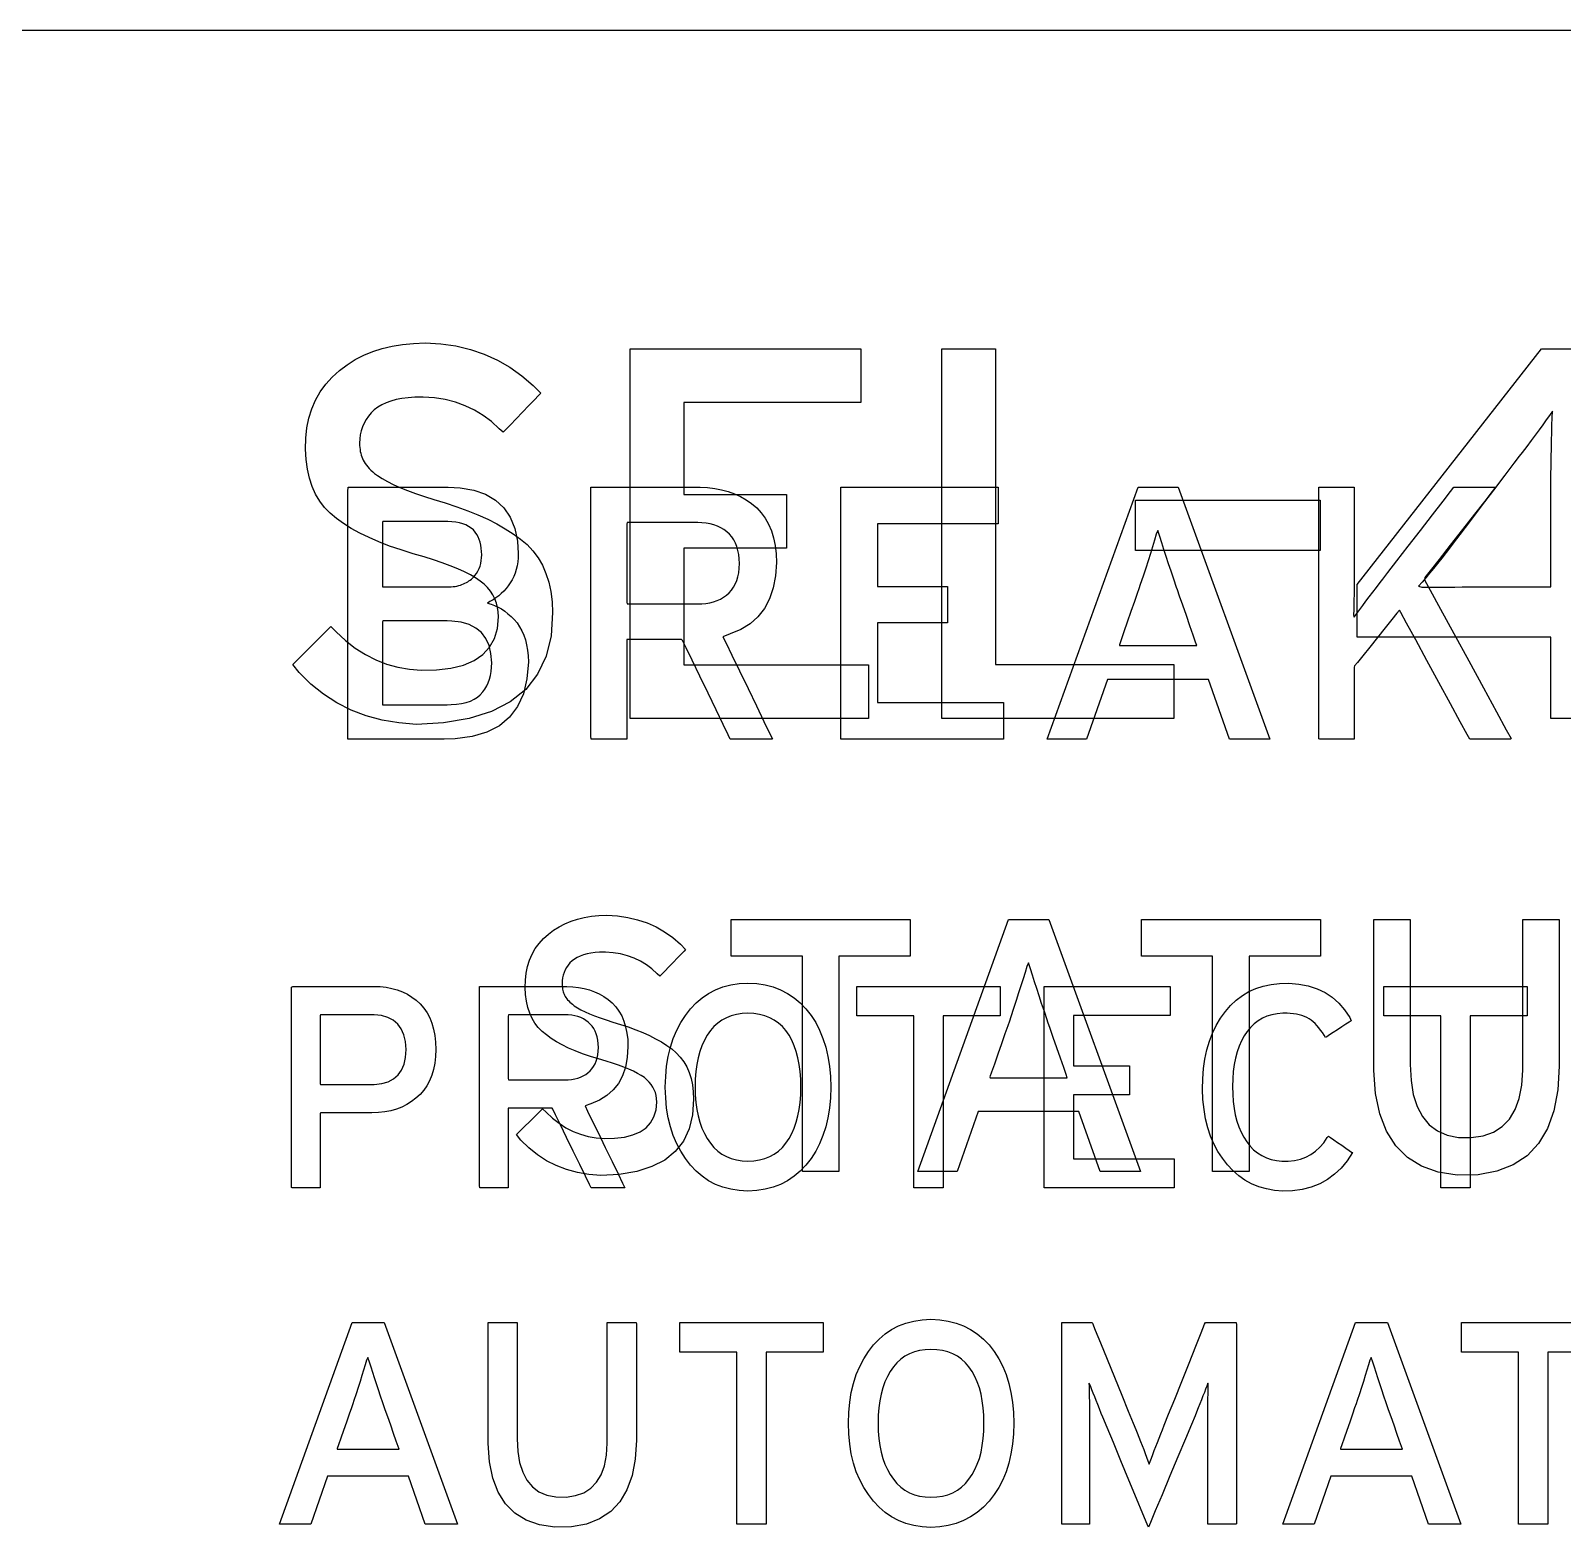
# Model space of a CAD drawing. Extents: x 1 to 47.7, y 0.2 to 35.
# Drawn here: x 18.44 to 19.326, y 13.609 to 14.475 of the extents above; entities that cross this region are included whole.
import ezdxf

# ---------------------------------------------------------------- set-up
doc = ezdxf.new("R2010")
doc.units = 0
doc.header["$MEASUREMENT"] = 0
doc.layers.add('4_1__5U__UP_TO_TWO_IO_BOAR', color=7, linetype='CONTINUOUS')
doc.layers.add('5_1___24__TARGET_LEDS___12', color=7, linetype='CONTINUOUS')

msp = doc.modelspace()

# ---------------------------------------------------------------- linework, layer by layer
at = {"layer": '4_1__5U__UP_TO_TWO_IO_BOAR'}
for points in [[(18.74216, 14.138), (18.74129, 14.12451), (18.73841, 14.1126), (18.73353, 14.10225), (18.72664, 14.09347), (18.71774, 14.08626), (18.70683, 14.08063), (18.69392, 14.07656), (18.679, 14.07406), (18.66345, 14.07325), (18.65326, 14.07407), (18.64356, 14.07572), (18.63435, 14.07821), (18.62563, 14.08153), (18.61741, 14.08569), (18.60968, 14.09069), (18.60244, 14.09652), (18.59569, 14.10319), (18.59188, 14.10786), (18.59323, 14.10921), (18.59575, 14.11173), (18.59907, 14.11504), (18.60279, 14.11875), (18.60652, 14.12246), (18.60987, 14.1258), (18.61245, 14.12837), (18.61386, 14.12978), (18.61701, 14.12678), (18.62243, 14.12176), (18.62805, 14.11738), (18.63389, 14.11364), (18.63994, 14.11054), (18.6462, 14.10808), (18.65267, 14.10626), (18.65936, 14.10509), (18.66625, 14.10455), (18.67503, 14.10475), (18.68338, 14.10576), (18.69063, 14.10758), (18.69676, 14.1102), (18.70179, 14.11363), (18.70572, 14.11786), (18.70854, 14.1229), (18.71025, 14.12874), (18.71085, 14.13539), (18.71074, 14.13832), (18.71036, 14.14094), (18.70972, 14.14344), (18.70882, 14.14584), (18.70766, 14.14812), (18.70623, 14.15029), (18.70455, 14.15235), (18.70261, 14.1543), (18.70039, 14.15614), (18.6977, 14.15796), (18.69463, 14.15976), (18.69115, 14.16154), (18.68729, 14.1633), (18.68303, 14.16504), (18.67837, 14.16676), (18.67332, 14.16847), (18.66787, 14.17015), (18.66158, 14.17196), (18.65455, 14.17412), (18.64795, 14.17639), (18.64176, 14.17877), (18.63601, 14.18127), (18.63068, 14.18388), (18.62577, 14.1866), (18.62129, 14.18943), (18.61723, 14.19237), (18.61358, 14.19539), (18.61033, 14.19869), (18.6075, 14.20238), (18.60509, 14.20645), (18.60309, 14.2109), (18.60151, 14.21573), (18.60035, 14.22094), (18.5996, 14.22653), (18.59927, 14.2325), (18.59943, 14.23875), (18.60011, 14.24474), (18.60129, 14.25043), (18.60297, 14.2558), (18.60515, 14.26086), (18.60784, 14.26561), (18.61103, 14.27004), (18.61472, 14.27417), (18.61892, 14.27798), (18.62334, 14.2813), (18.62801, 14.28421), (18.63296, 14.28675), (18.63817, 14.28889), (18.64365, 14.29066), (18.64939, 14.29203), (18.65541, 14.29303), (18.66169, 14.29364), (18.66849, 14.29385), (18.67759, 14.29334), (18.68632, 14.29211), (18.69468, 14.29014), (18.70267, 14.28743), (18.7103, 14.284), (18.71755, 14.27983), (18.72443, 14.27493), (18.73095, 14.2693), (18.73531, 14.26476), (18.73411, 14.26352), (18.73171, 14.26103), (18.72849, 14.25769), (18.72484, 14.25391), (18.72114, 14.25007), (18.71778, 14.24659), (18.71515, 14.24387), (18.71363, 14.24229), (18.71136, 14.24421), (18.70685, 14.24835), (18.70205, 14.25195), (18.69697, 14.25503), (18.69161, 14.25758), (18.68597, 14.25961), (18.68004, 14.2611), (18.67384, 14.26207), (18.66735, 14.26251), (18.66244, 14.26245), (18.65863, 14.26218), (18.65507, 14.26172), (18.65177, 14.26107), (18.64872, 14.26025), (18.64593, 14.25925), (18.64339, 14.25806), (18.64111, 14.2567), (18.63908, 14.25515), (18.63728, 14.2534), (18.63569, 14.25153), (18.63432, 14.24958), (18.63316, 14.24752), (18.63222, 14.24537), (18.63149, 14.24312), (18.63096, 14.24078), (18.63066, 14.23834), (18.63056, 14.23587), (18.63059, 14.23463), (18.63067, 14.23344), (18.6308, 14.23228), (18.63099, 14.23116), (18.63123, 14.23008), (18.63152, 14.22904), (18.63186, 14.22803), (18.63225, 14.22707), (18.63269, 14.22612), (18.63321, 14.22511), (18.63382, 14.22411), (18.63452, 14.22312), (18.6353, 14.22215), (18.63617, 14.22118), (18.63712, 14.22023), (18.63816, 14.21929), (18.63928, 14.21836), (18.64095, 14.21712), (18.64357, 14.21544), (18.64661, 14.21375), (18.65006, 14.21204), (18.65393, 14.21032), (18.65822, 14.20858), (18.66293, 14.20683), (18.66805, 14.20506), (18.67359, 14.20327), (18.68011, 14.2013), (18.68677, 14.19913), (18.69309, 14.19683), (18.69905, 14.19441), (18.70466, 14.19187), (18.70993, 14.1892), (18.71484, 14.18641), (18.7194, 14.18349), (18.72362, 14.18046), (18.72745, 14.17721), (18.73084, 14.17361), (18.73379, 14.16963), (18.73629, 14.16528), (18.73835, 14.16057), (18.73997, 14.15548), (18.74114, 14.15002), (18.74187, 14.1442)], [(19.32048, 14.25444), (19.31873, 14.25196), (19.31686, 14.24933), (19.31487, 14.24657), (19.31275, 14.24365), (19.3105, 14.2406), (19.30813, 14.2374), (19.30563, 14.23406), (19.303, 14.23058), (19.30131, 14.22835), (19.2982, 14.22424), (19.29297, 14.21735), (19.28643, 14.20872), (19.27937, 14.19942), (19.2726, 14.19049), (19.26692, 14.18299), (19.26312, 14.17798), (19.26159, 14.17597), (19.25903, 14.17262), (19.25654, 14.16942), (19.25411, 14.16636), (19.25176, 14.16344), (19.24948, 14.16066), (19.24726, 14.15803), (19.24512, 14.15554), (19.24304, 14.1532), (19.2449, 14.15256), (19.24843, 14.15257), (19.2521, 14.15258), (19.25592, 14.15261), (19.25988, 14.15265), (19.26398, 14.15269), (19.26823, 14.15274), (19.27262, 14.1528), (19.27599, 14.15285), (19.27858, 14.15285), (19.28375, 14.15285), (19.29061, 14.15285), (19.29828, 14.15285), (19.30589, 14.15285), (19.31256, 14.15285), (19.31741, 14.15285), (19.31957, 14.15285), (19.31961, 14.15466), (19.31961, 14.16061), (19.31961, 14.16951), (19.31961, 14.18012), (19.31961, 14.19116), (19.31961, 14.20141), (19.31961, 14.2096), (19.31961, 14.21448), (19.31964, 14.21761), (19.31971, 14.22286), (19.3198, 14.22792), (19.31989, 14.23281), (19.31999, 14.2375), (19.3201, 14.24202), (19.32022, 14.24634), (19.32034, 14.25048)], [(18.67471, 13.88521), (18.67454, 13.88112), (18.67409, 13.87728), (18.67336, 13.87367), (18.67235, 13.87029), (18.67106, 13.86715), (18.6695, 13.86425), (18.66765, 13.86158), (18.66554, 13.85915), (18.66316, 13.85695), (18.66062, 13.85501), (18.65789, 13.85332), (18.65498, 13.85189), (18.65189, 13.85071), (18.64862, 13.84979), (18.64517, 13.84912), (18.64154, 13.84871), (18.63772, 13.84855), (18.6364, 13.84855), (18.6336, 13.84855), (18.62945, 13.84855), (18.62452, 13.84855), (18.61937, 13.84855), (18.61456, 13.84855), (18.61066, 13.84855), (18.60824, 13.84855), (18.60773, 13.84836), (18.60773, 13.84571), (18.60773, 13.84062), (18.60773, 13.8339), (18.60773, 13.8264), (18.60773, 13.81894), (18.60773, 13.81236), (18.60773, 13.8075), (18.60773, 13.80517), (18.60735, 13.80509), (18.60588, 13.80509), (18.60363, 13.80509), (18.60089, 13.80509), (18.598, 13.80509), (18.59527, 13.80509), (18.59301, 13.80509), (18.59155, 13.80509), (18.59116, 13.80532), (18.59116, 13.81155), (18.59116, 13.8246), (18.59116, 13.84225), (18.59116, 13.86226), (18.59116, 13.88239), (18.59116, 13.90041), (18.59116, 13.91409), (18.59116, 13.92119), (18.59198, 13.92171), (18.59584, 13.92171), (18.60207, 13.92171), (18.60976, 13.92171), (18.618, 13.92171), (18.62589, 13.92171), (18.63252, 13.92171), (18.63699, 13.92171), (18.63883, 13.9217), (18.64246, 13.92155), (18.64593, 13.92116), (18.64924, 13.92052), (18.65239, 13.91964), (18.65537, 13.91851), (18.65819, 13.91713), (18.66085, 13.91551), (18.66335, 13.91365), (18.66568, 13.91151), (18.66776, 13.90909), (18.66958, 13.90643), (18.67112, 13.90351), (18.67238, 13.90035), (18.67338, 13.89694), (18.67409, 13.89328), (18.67454, 13.88937)], [(18.78579, 13.88683), (18.78536, 13.88065), (18.78429, 13.87505), (18.78258, 13.87004), (18.78023, 13.86561), (18.77723, 13.86177), (18.77359, 13.85852), (18.76931, 13.85585), (18.76439, 13.85377), (18.76104, 13.85251), (18.76246, 13.84957), (18.76516, 13.844), (18.76869, 13.8367), (18.77264, 13.82855), (18.77656, 13.82044), (18.78004, 13.81325), (18.78263, 13.80789), (18.78392, 13.80523), (18.7836, 13.80509), (18.78196, 13.80509), (18.77937, 13.80509), (18.77621, 13.80509), (18.77283, 13.80509), (18.7696, 13.80509), (18.76689, 13.80509), (18.76505, 13.80509), (18.76444, 13.8051), (18.76346, 13.80711), (18.76115, 13.81189), (18.7579, 13.81859), (18.75414, 13.82634), (18.75029, 13.83429), (18.74676, 13.84157), (18.74397, 13.84733), (18.74234, 13.85071), (18.74187, 13.85124), (18.74015, 13.85124), (18.73706, 13.85124), (18.73309, 13.85124), (18.7287, 13.85124), (18.72438, 13.85124), (18.72061, 13.85124), (18.71784, 13.85124), (18.71657, 13.85124), (18.71654, 13.85007), (18.71654, 13.84596), (18.71654, 13.8397), (18.71654, 13.83215), (18.71654, 13.82417), (18.71654, 13.81662), (18.71654, 13.81036), (18.71654, 13.80625), (18.71652, 13.80509), (18.71569, 13.80509), (18.7139, 13.80509), (18.71145, 13.80509), (18.70864, 13.80509), (18.7058, 13.80509), (18.70322, 13.80509), (18.70122, 13.80509), (18.7001, 13.80509), (18.69996, 13.80642), (18.69996, 13.81495), (18.69996, 13.82951), (18.69996, 13.84791), (18.69996, 13.868), (18.69996, 13.88759), (18.69996, 13.90451), (18.69996, 13.91659), (18.69996, 13.92167), (18.7015, 13.92171), (18.70616, 13.92171), (18.71304, 13.92171), (18.72122, 13.92171), (18.72978, 13.92171), (18.7378, 13.92171), (18.74435, 13.92171), (18.7485, 13.92171), (18.75046, 13.9217), (18.75392, 13.92152), (18.75723, 13.92113), (18.76041, 13.92051), (18.76346, 13.91967), (18.76637, 13.91861), (18.76914, 13.91732), (18.77179, 13.91581), (18.77429, 13.91408), (18.77666, 13.9121), (18.77877, 13.90984), (18.7806, 13.90733), (18.78216, 13.90456), (18.78344, 13.90153), (18.78444, 13.89824), (18.78517, 13.8947), (18.78562, 13.89089)], [(18.90306, 13.86344), (18.90286, 13.85723), (18.9023, 13.85132), (18.90141, 13.84571), (18.90016, 13.84041), (18.89858, 13.8354), (18.89664, 13.83069), (18.89436, 13.82628), (18.89174, 13.82217), (18.88875, 13.81833), (18.88547, 13.81487), (18.88192, 13.81186), (18.87811, 13.8093), (18.87404, 13.80719), (18.86971, 13.80552), (18.86511, 13.8043), (18.86026, 13.80354), (18.85514, 13.80322), (18.85007, 13.80354), (18.84526, 13.8043), (18.84071, 13.80552), (18.83643, 13.80719), (18.83242, 13.8093), (18.82867, 13.81186), (18.82519, 13.81487), (18.82197, 13.81833), (18.81899, 13.82217), (18.8163, 13.82628), (18.81396, 13.83069), (18.81198, 13.8354), (18.81036, 13.84041), (18.80908, 13.84571), (18.80816, 13.85132), (18.8076, 13.85723), (18.80739, 13.86344), (18.8076, 13.86965), (18.80816, 13.87557), (18.80908, 13.88119), (18.81036, 13.88652), (18.81198, 13.89156), (18.81396, 13.89631), (18.8163, 13.90076), (18.81899, 13.90492), (18.82197, 13.90876), (18.82519, 13.91217), (18.82867, 13.91513), (18.83242, 13.91765), (18.83643, 13.91972), (18.84071, 13.92135), (18.84526, 13.92254), (18.85007, 13.92328), (18.85514, 13.92358), (18.86026, 13.92328), (18.86511, 13.92254), (18.86971, 13.92135), (18.87404, 13.91972), (18.87811, 13.91765), (18.88192, 13.91513), (18.88547, 13.91217), (18.88875, 13.90876), (18.89174, 13.90492), (18.89436, 13.90076), (18.89664, 13.89631), (18.89858, 13.89156), (18.90016, 13.88652), (18.90141, 13.88119), (18.9023, 13.87557), (18.90286, 13.86965)], [(19.20477, 13.82551), (19.20171, 13.82078), (19.1983, 13.81661), (19.19452, 13.81301), (19.19039, 13.80997), (19.18589, 13.80749), (19.18102, 13.80558), (19.1758, 13.80422), (19.17022, 13.80344), (19.16455, 13.80326), (19.15966, 13.80367), (19.15503, 13.80452), (19.15065, 13.80579), (19.14653, 13.80748), (19.14265, 13.8096), (19.13903, 13.81214), (19.13567, 13.8151), (19.13255, 13.8185), (19.12965, 13.82224), (19.12704, 13.82624), (19.12475, 13.83053), (19.12281, 13.8351), (19.1212, 13.83995), (19.11992, 13.84509), (19.11898, 13.85051), (19.11838, 13.85622), (19.11811, 13.86221), (19.11823, 13.8683), (19.1187, 13.87413), (19.1195, 13.87967), (19.12065, 13.88495), (19.12212, 13.88994), (19.12393, 13.89466), (19.12608, 13.8991), (19.12857, 13.90326), (19.13138, 13.90714), (19.13439, 13.91065), (19.13766, 13.91374), (19.14117, 13.91641), (19.14495, 13.91865), (19.14897, 13.92048), (19.15325, 13.92188), (19.15777, 13.92287), (19.16255, 13.92343), (19.16794, 13.92353), (19.17383, 13.92303), (19.17931, 13.92196), (19.18435, 13.92033), (19.18898, 13.91814), (19.19318, 13.91538), (19.19695, 13.91206), (19.20031, 13.90818), (19.20324, 13.90374), (19.20409, 13.90168), (19.20297, 13.90095), (19.2011, 13.89975), (19.19875, 13.89824), (19.1962, 13.89659), (19.19371, 13.89498), (19.19155, 13.89359), (19.19, 13.89259), (19.18931, 13.89215), (19.18846, 13.89353), (19.18747, 13.89504), (19.18644, 13.89646), (19.18539, 13.89778), (19.18432, 13.899), (19.18321, 13.90013), (19.18208, 13.90116), (19.18093, 13.90209), (19.17974, 13.90293), (19.17842, 13.90364), (19.17703, 13.90426), (19.17556, 13.90479), (19.17401, 13.90524), (19.17238, 13.9056), (19.17068, 13.90587), (19.16889, 13.90606), (19.16702, 13.90615), (19.16452, 13.90613), (19.1613, 13.90583), (19.15826, 13.90525), (19.1554, 13.90437), (19.15274, 13.90321), (19.15027, 13.90176), (19.14798, 13.90002), (19.14588, 13.89799), (19.14397, 13.89567), (19.14222, 13.89304), (19.14065, 13.89016), (19.13929, 13.88706), (19.13814, 13.88374), (19.1372, 13.88019), (19.13646, 13.87641), (19.13593, 13.87241), (19.1356, 13.86819), (19.13548, 13.86374), (19.13557, 13.85932), (19.13587, 13.85511), (19.13638, 13.85113), (19.13709, 13.84736), (19.138, 13.84382), (19.13913, 13.8405), (19.14046, 13.8374), (19.142, 13.83451), (19.14373, 13.83183), (19.14562, 13.82936), (19.14769, 13.82719), (19.14995, 13.82534), (19.1524, 13.82379), (19.15504, 13.82255), (19.15786, 13.82161), (19.16088, 13.82099), (19.16408, 13.82067), (19.16765, 13.82067), (19.17131, 13.82104), (19.17473, 13.82179), (19.17791, 13.82292), (19.18085, 13.82444), (19.18355, 13.82634), (19.18601, 13.82863), (19.18824, 13.83129), (19.19023, 13.83434), (19.191, 13.83502), (19.19216, 13.83422), (19.19398, 13.83296), (19.19622, 13.83141), (19.19862, 13.82976), (19.20093, 13.82816), (19.20289, 13.82681), (19.20426, 13.82587)], [(18.65748, 13.88521), (18.65709, 13.88977), (18.65615, 13.89374), (18.65466, 13.89713), (18.65263, 13.89993), (18.65004, 13.90214), (18.64691, 13.90377), (18.64323, 13.9048), (18.639, 13.90525), (18.63728, 13.90527), (18.63434, 13.90527), (18.62989, 13.90527), (18.62457, 13.90527), (18.61906, 13.90527), (18.61401, 13.90527), (18.61009, 13.90527), (18.60794, 13.90527), (18.60773, 13.90466), (18.60773, 13.90127), (18.60773, 13.89569), (18.60773, 13.88879), (18.60773, 13.88146), (18.60773, 13.87456), (18.60773, 13.86898), (18.60773, 13.86559), (18.60794, 13.86498), (18.61009, 13.86498), (18.61401, 13.86498), (18.61906, 13.86498), (18.62457, 13.86498), (18.62989, 13.86498), (18.63434, 13.86498), (18.63728, 13.86498), (18.63902, 13.865), (18.64335, 13.86549), (18.6471, 13.86656), (18.65027, 13.86821), (18.65287, 13.87045), (18.65489, 13.87326), (18.65633, 13.87666), (18.6572, 13.88064)], [(18.76873, 13.88635), (18.76862, 13.8885), (18.76838, 13.89053), (18.768, 13.89242), (18.76748, 13.89418), (18.76682, 13.89581), (18.76602, 13.8973), (18.76509, 13.89867), (18.76402, 13.89989), (18.76281, 13.90102), (18.76148, 13.90203), (18.76004, 13.90291), (18.7585, 13.90365), (18.75685, 13.90425), (18.7551, 13.90471), (18.75323, 13.90504), (18.75127, 13.90522), (18.74947, 13.90527), (18.74784, 13.90527), (18.74419, 13.90527), (18.73917, 13.90527), (18.73344, 13.90527), (18.72766, 13.90527), (18.7225, 13.90527), (18.71861, 13.90527), (18.71665, 13.90527), (18.71654, 13.90451), (18.71654, 13.90124), (18.71654, 13.89608), (18.71654, 13.8898), (18.71654, 13.88314), (18.71654, 13.87685), (18.71654, 13.8717), (18.71654, 13.86843), (18.71665, 13.86766), (18.71861, 13.86766), (18.7225, 13.86766), (18.72766, 13.86766), (18.73344, 13.86766), (18.73917, 13.86766), (18.74419, 13.86766), (18.74784, 13.86766), (18.74947, 13.86766), (18.75124, 13.86771), (18.75318, 13.86789), (18.75501, 13.8682), (18.75675, 13.86863), (18.75838, 13.86921), (18.7599, 13.86991), (18.76133, 13.87074), (18.76265, 13.8717), (18.76388, 13.87279), (18.76498, 13.874), (18.76594, 13.87535), (18.76676, 13.87684), (18.76744, 13.87847), (18.76798, 13.88023), (18.76837, 13.88213), (18.76862, 13.88417)], [(18.88584, 13.86344), (18.88573, 13.86802), (18.88541, 13.87236), (18.88487, 13.87647), (18.88413, 13.88034), (18.88316, 13.88398), (18.88198, 13.88738), (18.88059, 13.89054), (18.87899, 13.89346), (18.87716, 13.89611), (18.87512, 13.89844), (18.87288, 13.90045), (18.87043, 13.90217), (18.86778, 13.90358), (18.86493, 13.90468), (18.86187, 13.90548), (18.85861, 13.90598), (18.85514, 13.90617), (18.85175, 13.90598), (18.84855, 13.90548), (18.84555, 13.90468), (18.84274, 13.90358), (18.84013, 13.90217), (18.83771, 13.90045), (18.83548, 13.89844), (18.83345, 13.89611), (18.8316, 13.89346), (18.82997, 13.89054), (18.82855, 13.88738), (18.82734, 13.88398), (18.82636, 13.88034), (18.8256, 13.87647), (18.82505, 13.87236), (18.82472, 13.86802), (18.82461, 13.86344), (18.82472, 13.85891), (18.82505, 13.85462), (18.8256, 13.85055), (18.82636, 13.84672), (18.82734, 13.84313), (18.82855, 13.83976), (18.82997, 13.83663), (18.8316, 13.83373), (18.83345, 13.83102), (18.83548, 13.82859), (18.83771, 13.82647), (18.84013, 13.82469), (18.84274, 13.82322), (18.84555, 13.82209), (18.84855, 13.82127), (18.85175, 13.82079), (18.85514, 13.82062), (18.85861, 13.82079), (18.86187, 13.82127), (18.86493, 13.82209), (18.86778, 13.82322), (18.87043, 13.82469), (18.87288, 13.82647), (18.87512, 13.82859), (18.87716, 13.83102), (18.87899, 13.83373), (18.88059, 13.83663), (18.88198, 13.83976), (18.88316, 13.84313), (18.88413, 13.84672), (18.88487, 13.85055), (18.88541, 13.85462), (18.88573, 13.85891)], [(18.79068, 13.65925), (18.79001, 13.64831), (18.78819, 13.63871), (18.78522, 13.63043), (18.7811, 13.6235), (18.77582, 13.61789), (18.7694, 13.61363), (18.76181, 13.61069), (18.75308, 13.60909), (18.74345, 13.60895), (18.73464, 13.61032), (18.72697, 13.61303), (18.72044, 13.61707), (18.71505, 13.62245), (18.71079, 13.62917), (18.70768, 13.63722), (18.70571, 13.64661), (18.70488, 13.65733), (18.70485, 13.66128), (18.70485, 13.66728), (18.70485, 13.67647), (18.70485, 13.68758), (18.70485, 13.69932), (18.70485, 13.71042), (18.70485, 13.71961), (18.70485, 13.72561), (18.70487, 13.72726), (18.70574, 13.72726), (18.7076, 13.72726), (18.71013, 13.72726), (18.713, 13.72726), (18.71591, 13.72726), (18.71853, 13.72726), (18.72055, 13.72726), (18.72164, 13.72726), (18.72175, 13.72633), (18.72175, 13.72115), (18.72175, 13.71255), (18.72175, 13.70179), (18.72175, 13.69015), (18.72175, 13.67889), (18.72175, 13.66927), (18.72175, 13.66258), (18.72175, 13.66006), (18.7221, 13.65269), (18.72315, 13.64622), (18.7249, 13.64066), (18.72734, 13.63599), (18.73049, 13.63224), (18.73433, 13.62938), (18.73888, 13.62743), (18.74412, 13.62638), (18.74999, 13.62627), (18.75547, 13.62711), (18.76024, 13.62883), (18.76429, 13.63141), (18.76762, 13.63487), (18.77023, 13.6392), (18.77213, 13.6444), (18.77331, 13.65048), (18.77377, 13.65743), (18.77378, 13.66059), (18.77378, 13.66665), (18.77378, 13.67594), (18.77378, 13.68716), (18.77378, 13.69902), (18.77378, 13.71025), (18.77378, 13.71953), (18.77378, 13.7256), (18.7738, 13.72726), (18.77467, 13.72726), (18.77653, 13.72726), (18.77905, 13.72726), (18.78193, 13.72726), (18.78484, 13.72726), (18.78746, 13.72726), (18.78948, 13.72726), (18.79057, 13.72726), (18.79068, 13.72631), (18.79068, 13.72108), (18.79068, 13.71237), (18.79068, 13.70149), (18.79068, 13.6897), (18.79068, 13.67831), (18.79068, 13.66858), (18.79068, 13.6618)], [(19.00894, 13.66899), (19.00873, 13.66279), (19.00818, 13.65688), (19.00728, 13.65127), (19.00604, 13.64596), (19.00445, 13.64095), (19.00252, 13.63624), (19.00024, 13.63183), (18.99762, 13.62772), (18.99463, 13.62388), (18.99134, 13.62042), (18.98779, 13.61742), (18.98399, 13.61485), (18.97991, 13.61274), (18.97558, 13.61108), (18.97099, 13.60986), (18.96613, 13.60909), (18.96102, 13.60877), (18.95594, 13.60909), (18.95113, 13.60986), (18.94659, 13.61108), (18.94231, 13.61274), (18.93829, 13.61485), (18.93454, 13.61742), (18.93106, 13.62042), (18.92785, 13.62388), (18.92486, 13.62772), (18.92217, 13.63183), (18.91984, 13.63624), (18.91786, 13.64095), (18.91623, 13.64596), (18.91496, 13.65127), (18.91404, 13.65688), (18.91347, 13.66279), (18.91326, 13.66899), (18.91347, 13.6752), (18.91404, 13.68112), (18.91496, 13.68675), (18.91623, 13.69208), (18.91786, 13.69712), (18.91984, 13.70186), (18.92217, 13.70632), (18.92486, 13.71048), (18.92785, 13.71432), (18.93106, 13.71772), (18.93454, 13.72068), (18.93829, 13.7232), (18.94231, 13.72528), (18.94659, 13.72691), (18.95113, 13.72809), (18.95594, 13.72883), (18.96102, 13.72913), (18.96613, 13.72883), (18.97099, 13.72809), (18.97558, 13.72691), (18.97991, 13.72528), (18.98399, 13.7232), (18.98779, 13.72068), (18.99134, 13.71772), (18.99463, 13.71432), (18.99762, 13.71048), (19.00024, 13.70632), (19.00252, 13.70186), (19.00445, 13.69712), (19.00604, 13.69208), (19.00728, 13.68675), (19.00818, 13.68112), (19.00873, 13.6752)], [(19.12118, 13.6106), (19.12118, 13.61282), (19.12118, 13.61875), (19.12118, 13.62729), (19.12118, 13.63736), (19.12118, 13.64785), (19.12118, 13.65767), (19.12118, 13.66573), (19.12118, 13.67093), (19.12118, 13.67295), (19.12118, 13.6758), (19.1212, 13.67851), (19.12122, 13.68108), (19.12125, 13.68351), (19.12129, 13.6858), (19.12134, 13.68795), (19.1214, 13.68997), (19.12146, 13.69184), (19.12124, 13.69213), (19.12061, 13.69048), (19.11992, 13.68871), (19.11918, 13.6868), (19.11838, 13.68477), (19.11752, 13.6826), (19.1166, 13.6803), (19.11563, 13.67787), (19.1146, 13.67531), (19.11379, 13.67335), (19.11165, 13.66823), (19.10818, 13.65993), (19.10388, 13.64963), (19.09922, 13.63849), (19.09469, 13.62767), (19.09079, 13.61834), (19.088, 13.61166), (19.08681, 13.6088), (19.08601, 13.61066), (19.08356, 13.61658), (19.07991, 13.62543), (19.07554, 13.63602), (19.07092, 13.64719), (19.06655, 13.65778), (19.06289, 13.66662), (19.06044, 13.67255), (19.05955, 13.67473), (19.05852, 13.67732), (19.05754, 13.67977), (19.05662, 13.6821), (19.05575, 13.6843), (19.05494, 13.68636), (19.05417, 13.6883), (19.05346, 13.6901), (19.05281, 13.69177), (19.05242, 13.69223), (19.05249, 13.69039), (19.05255, 13.68841), (19.0526, 13.68629), (19.05264, 13.68403), (19.05267, 13.68163), (19.0527, 13.67909), (19.05271, 13.67642), (19.05272, 13.6736), (19.05272, 13.67159), (19.05272, 13.66718), (19.05272, 13.65966), (19.05272, 13.65013), (19.05272, 13.63969), (19.05272, 13.62944), (19.05272, 13.62046), (19.05272, 13.61385), (19.05272, 13.61071), (19.05237, 13.6106), (19.05103, 13.6106), (19.04895, 13.6106), (19.04641, 13.6106), (19.0437, 13.6106), (19.04111, 13.6106), (19.0389, 13.6106), (19.03737, 13.6106), (19.0368, 13.6106), (19.0368, 13.61479), (19.0368, 13.62601), (19.0368, 13.64216), (19.0368, 13.6612), (19.0368, 13.68103), (19.0368, 13.69961), (19.0368, 13.71484), (19.0368, 13.72468), (19.03683, 13.72726), (19.03772, 13.72726), (19.03959, 13.72726), (19.04214, 13.72726), (19.04504, 13.72726), (19.048, 13.72726), (19.0507, 13.72726), (19.05283, 13.72726), (19.05408, 13.72726), (19.05447, 13.7268), (19.05611, 13.72277), (19.05907, 13.71549), (19.0629, 13.70606), (19.06716, 13.6956), (19.07139, 13.6852), (19.07515, 13.67596), (19.07799, 13.66899), (19.07946, 13.66538), (19.08028, 13.6634), (19.08132, 13.66089), (19.08231, 13.65845), (19.08325, 13.65608), (19.08414, 13.65378), (19.08498, 13.65156), (19.08577, 13.6494), (19.08651, 13.64732), (19.08721, 13.64531), (19.08789, 13.64683), (19.08862, 13.64887), (19.08939, 13.651), (19.09022, 13.6532), (19.09109, 13.65548), (19.092, 13.65784), (19.09297, 13.66029), (19.09398, 13.66281), (19.09493, 13.66515), (19.09601, 13.66786), (19.09853, 13.67417), (19.10206, 13.68301), (19.10615, 13.69324), (19.11036, 13.70379), (19.11426, 13.71354), (19.11739, 13.72139), (19.11933, 13.72624), (19.11981, 13.72726), (19.12086, 13.72726), (19.12288, 13.72726), (19.12556, 13.72726), (19.12858, 13.72726), (19.13161, 13.72726), (19.13435, 13.72726), (19.13646, 13.72726), (19.13763, 13.72726), (19.13776, 13.72592), (19.13776, 13.71757), (19.13776, 13.70335), (19.13776, 13.68534), (19.13776, 13.66561), (19.13776, 13.64622), (19.13776, 13.62924), (19.13776, 13.61675), (19.13776, 13.61082), (19.1374, 13.6106), (19.136, 13.6106), (19.13383, 13.6106), (19.13119, 13.6106), (19.12837, 13.6106), (19.12566, 13.6106), (19.12337, 13.6106), (19.12177, 13.6106)], [(18.64404, 13.68079), (18.64274, 13.68463), (18.64151, 13.6883), (18.64034, 13.69183), (18.63923, 13.6952), (18.63818, 13.69841), (18.6372, 13.70147), (18.63628, 13.70437), (18.63542, 13.70712), (18.63464, 13.70552), (18.63381, 13.7027), (18.6329, 13.69971), (18.63192, 13.69655), (18.63086, 13.69322), (18.62973, 13.68972), (18.62853, 13.68605), (18.62724, 13.68221), (18.62657, 13.68022), (18.62579, 13.67798), (18.6245, 13.67428), (18.62291, 13.66971), (18.62123, 13.66485), (18.61964, 13.66028), (18.61835, 13.65658), (18.61757, 13.65434), (18.61768, 13.65393), (18.62022, 13.65393), (18.62487, 13.65393), (18.63086, 13.65393), (18.63739, 13.65393), (18.64368, 13.65393), (18.64896, 13.65393), (18.65244, 13.65393), (18.65339, 13.65398), (18.65286, 13.65549), (18.65174, 13.65869), (18.65024, 13.66301), (18.64855, 13.66785), (18.64688, 13.67264), (18.64544, 13.67678), (18.64443, 13.67969)], [(18.99171, 13.66899), (18.99161, 13.67358), (18.99128, 13.67792), (18.99075, 13.68203), (18.99, 13.6859), (18.98904, 13.68953), (18.98786, 13.69293), (18.98647, 13.69609), (18.98486, 13.69902), (18.98304, 13.70167), (18.981, 13.70399), (18.97875, 13.70601), (18.97631, 13.70772), (18.97365, 13.70913), (18.9708, 13.71024), (18.96774, 13.71104), (18.96448, 13.71153), (18.96102, 13.71172), (18.95763, 13.71153), (18.95443, 13.71104), (18.95143, 13.71024), (18.94862, 13.70913), (18.946, 13.70772), (18.94358, 13.70601), (18.94136, 13.70399), (18.93932, 13.70167), (18.93748, 13.69902), (18.93584, 13.69609), (18.93442, 13.69293), (18.93322, 13.68953), (18.93224, 13.6859), (18.93147, 13.68203), (18.93092, 13.67792), (18.9306, 13.67358), (18.93049, 13.66899), (18.9306, 13.66447), (18.93092, 13.66017), (18.93147, 13.65611), (18.93224, 13.65228), (18.93322, 13.64868), (18.93442, 13.64532), (18.93584, 13.64218), (18.93748, 13.63928), (18.93932, 13.63658), (18.94136, 13.63414), (18.94358, 13.63203), (18.946, 13.63024), (18.94862, 13.62878), (18.95143, 13.62764), (18.95443, 13.62683), (18.95763, 13.62634), (18.96102, 13.62618), (18.96448, 13.62634), (18.96774, 13.62683), (18.9708, 13.62764), (18.97365, 13.62878), (18.97631, 13.63024), (18.97875, 13.63203), (18.981, 13.63414), (18.98304, 13.63658), (18.98486, 13.63928), (18.98647, 13.64218), (18.98786, 13.64532), (18.98904, 13.64868), (18.99, 13.65228), (18.99075, 13.65611), (18.99128, 13.66017), (18.99161, 13.66447)], [(19.22437, 13.68079), (19.22307, 13.68463), (19.22183, 13.6883), (19.22066, 13.69183), (19.21955, 13.6952), (19.2185, 13.69841), (19.21752, 13.70147), (19.2166, 13.70437), (19.21574, 13.70712), (19.21496, 13.70552), (19.21413, 13.7027), (19.21323, 13.69971), (19.21224, 13.69655), (19.21119, 13.69322), (19.21005, 13.68972), (19.20885, 13.68605), (19.20757, 13.68221), (19.20689, 13.68022), (19.20611, 13.67798), (19.20482, 13.67428), (19.20324, 13.66971), (19.20155, 13.66485), (19.19996, 13.66028), (19.19868, 13.65658), (19.1979, 13.65434), (19.198, 13.65393), (19.20054, 13.65393), (19.20519, 13.65393), (19.21118, 13.65393), (19.21771, 13.65393), (19.22401, 13.65393), (19.22929, 13.65393), (19.23276, 13.65393), (19.23371, 13.65398), (19.23318, 13.65549), (19.23206, 13.65869), (19.23056, 13.66301), (19.22887, 13.66785), (19.22721, 13.67264), (19.22576, 13.67678), (19.22475, 13.67969)]]:
    msp.add_lwpolyline(points, close=True, dxfattribs=at)
for points in [[(18.78707, 14.07663), (18.78707, 14.29043), (18.92051, 14.29043), (18.92051, 14.25941), (18.81807, 14.25941), (18.81807, 14.20626), (18.87758, 14.20626), (18.87758, 14.17526), (18.81807, 14.17526), (18.81807, 14.10765), (18.92499, 14.10765), (18.92499, 14.07663), (18.78707, 14.07663)], [(18.96727, 14.07663), (18.96727, 14.29043), (18.99828, 14.29043), (18.99828, 14.10794), (19.10158, 14.10794), (19.10158, 14.07663), (18.96727, 14.07663)], [(19.34972, 14.12467), (19.34972, 14.07663), (19.31961, 14.07663), (19.31961, 14.12364), (19.20748, 14.12364), (19.20748, 14.15422), (19.3142, 14.29043), (19.34972, 14.29043), (19.34972, 14.15285), (19.37717, 14.15285), (19.37717, 14.12467), (19.34972, 14.12467)], [(19.07926, 14.17377), (19.07926, 14.20298), (19.18609, 14.20298), (19.18609, 14.17377), (19.07926, 14.17377)], [(18.96809, 13.90462), (18.96809, 13.80509), (18.95119, 13.80509), (18.95119, 13.90462), (18.91823, 13.90462), (18.91823, 13.92171), (19.00109, 13.92171), (19.00109, 13.90462), (18.96809, 13.90462)], [(19.02654, 13.80509), (19.02654, 13.92171), (19.09932, 13.92171), (19.09932, 13.90479), (19.04344, 13.90479), (19.04344, 13.8758), (19.0759, 13.8758), (19.0759, 13.85889), (19.04344, 13.85889), (19.04344, 13.82201), (19.10177, 13.82201), (19.10177, 13.80509), (19.02654, 13.80509)], [(19.27294, 13.90462), (19.27294, 13.80509), (19.25604, 13.80509), (19.25604, 13.90462), (19.22308, 13.90462), (19.22308, 13.92171), (19.30594, 13.92171), (19.30594, 13.90462), (19.27294, 13.90462)], [(18.66854, 13.61064), (18.65877, 13.63832), (18.61206, 13.63832), (18.60238, 13.61064), (18.58423, 13.61064), (18.62622, 13.72726), (18.64478, 13.72726), (18.68726, 13.61064), (18.66854, 13.61064)], [(18.86571, 13.71018), (18.86571, 13.61064), (18.84881, 13.61064), (18.84881, 13.71018), (18.81585, 13.71018), (18.81585, 13.72726), (18.89871, 13.72726), (18.89871, 13.71018), (18.86571, 13.71018)], [(19.24886, 13.61064), (19.2391, 13.63832), (19.19238, 13.63832), (19.1827, 13.61064), (19.16455, 13.61064), (19.20654, 13.72726), (19.2251, 13.72726), (19.26758, 13.61064), (19.24886, 13.61064)], [(19.31786, 13.71018), (19.31786, 13.61064), (19.30096, 13.61064), (19.30096, 13.71018), (19.268, 13.71018), (19.268, 13.72726), (19.35086, 13.72726), (19.35086, 13.71018), (19.31786, 13.71018)]]:
    msp.add_lwpolyline(points, dxfattribs=at)
at = {"layer": '5_1___24__TARGET_LEDS___12'}
for points in [[(19.34129, 14.47452), (19.31045, 14.47452), (19.27864, 14.47452), (19.24585, 14.47452), (19.2121, 14.47452), (19.1774, 14.47452), (19.14175, 14.47452), (19.10518, 14.47452), (19.06768, 14.47452), (19.02927, 14.47452), (18.98996, 14.47452), (18.94975, 14.47452), (18.90866, 14.47452), (18.8667, 14.47452), (18.82387, 14.47452), (18.78019, 14.47452), (18.73566, 14.47452), (18.6903, 14.47452), (18.64412, 14.47452), (18.59712, 14.47452), (18.54932, 14.47452), (18.50072, 14.47452), (18.45134, 14.47452), (18.40118, 14.47452)], [(18.90892, 14.06469), (18.90892, 14.21046), (18.99992, 14.21046), (18.99992, 14.18931), (18.93007, 14.18931), (18.93007, 14.15308), (18.97064, 14.15308), (18.97064, 14.13194), (18.93007, 14.13194), (18.93007, 14.08584), (19.00297, 14.08584), (19.00297, 14.06469), (18.90892, 14.06469)], [(19.13373, 14.06469), (19.12153, 14.09928), (19.06314, 14.09928), (19.05103, 14.06469), (19.02835, 14.06469), (19.08084, 14.21046), (19.10403, 14.21046), (19.15713, 14.06469), (19.13373, 14.06469)], [(18.9078, 13.93911), (18.9078, 13.81469), (18.88665, 13.81469), (18.88665, 13.93911), (18.84546, 13.93911), (18.84546, 13.96046), (18.94903, 13.96046), (18.94903, 13.93911), (18.9078, 13.93911)], [(19.05887, 13.81469), (19.04666, 13.84928), (18.98827, 13.84928), (18.97616, 13.81469), (18.95348, 13.81469), (19.00597, 13.96046), (19.02916, 13.96046), (19.08226, 13.81469), (19.05887, 13.81469)], [(19.14511, 13.93911), (19.14511, 13.81469), (19.12397, 13.81469), (19.12397, 13.93911), (19.08278, 13.93911), (19.08278, 13.96046), (19.18636, 13.96046), (19.18636, 13.93911), (19.14511, 13.93911)]]:
    msp.add_lwpolyline(points, dxfattribs=at)
for points in [[(18.72818, 14.1094), (18.72739, 14.09956), (18.72533, 14.09094), (18.72197, 14.08354), (18.71733, 14.07737), (18.71139, 14.07241), (18.70417, 14.06868), (18.69567, 14.06617), (18.68587, 14.06488), (18.67944, 14.06469), (18.67562, 14.06469), (18.66876, 14.06469), (18.65993, 14.06469), (18.6502, 14.06469), (18.64065, 14.06469), (18.63235, 14.06469), (18.62638, 14.06469), (18.62382, 14.06469), (18.62379, 14.06908), (18.62379, 14.08287), (18.62379, 14.10333), (18.62379, 14.12766), (18.62379, 14.15309), (18.62379, 14.17681), (18.62379, 14.19602), (18.62379, 14.20795), (18.62405, 14.21046), (18.62758, 14.21046), (18.63439, 14.21046), (18.64335, 14.21046), (18.65337, 14.21046), (18.66333, 14.21046), (18.67211, 14.21046), (18.6786, 14.21046), (18.6817, 14.21046), (18.68869, 14.21012), (18.69659, 14.20876), (18.70343, 14.20638), (18.70922, 14.20298), (18.71396, 14.19855), (18.71764, 14.19311), (18.72027, 14.18663), (18.72185, 14.17914), (18.72234, 14.17204), (18.72224, 14.16957), (18.72201, 14.16719), (18.72163, 14.16492), (18.72112, 14.16275), (18.72048, 14.16067), (18.71969, 14.1587), (18.71877, 14.15683), (18.71771, 14.15506), (18.71654, 14.1534), (18.7153, 14.15183), (18.71396, 14.15035), (18.71254, 14.14896), (18.71103, 14.14765), (18.70944, 14.14643), (18.70776, 14.1453), (18.70599, 14.14425), (18.70458, 14.14334), (18.70665, 14.14276), (18.70867, 14.142), (18.71066, 14.14108), (18.7126, 14.13998), (18.71449, 14.13871), (18.71634, 14.13727), (18.71815, 14.13565), (18.71992, 14.13386), (18.72161, 14.1319), (18.72311, 14.12975), (18.72442, 14.12741), (18.72553, 14.12488), (18.72644, 14.12216), (18.72717, 14.11925), (18.7277, 14.11616), (18.72803, 14.11287)], [(18.87168, 14.16688), (18.87114, 14.15914), (18.8698, 14.15214), (18.86766, 14.14587), (18.86471, 14.14034), (18.86097, 14.13554), (18.85642, 14.13148), (18.85107, 14.12814), (18.84491, 14.12555), (18.84073, 14.12397), (18.84251, 14.12029), (18.84587, 14.11333), (18.85029, 14.1042), (18.85522, 14.09401), (18.86013, 14.08387), (18.86447, 14.0749), (18.86772, 14.06819), (18.86933, 14.06486), (18.86892, 14.06469), (18.86687, 14.06469), (18.86364, 14.06469), (18.85969, 14.06469), (18.85547, 14.06469), (18.85143, 14.06469), (18.84804, 14.06469), (18.84574, 14.06469), (18.84498, 14.06471), (18.84376, 14.06722), (18.84086, 14.0732), (18.8368, 14.08157), (18.8321, 14.09126), (18.82729, 14.10119), (18.82287, 14.1103), (18.81938, 14.11749), (18.81734, 14.12171), (18.81676, 14.12238), (18.81461, 14.12238), (18.81075, 14.12238), (18.80579, 14.12238), (18.80031, 14.12238), (18.79492, 14.12238), (18.79019, 14.12238), (18.78674, 14.12238), (18.78516, 14.12238), (18.78512, 14.12092), (18.78512, 14.11578), (18.78512, 14.10796), (18.78512, 14.09852), (18.78512, 14.08855), (18.78512, 14.07911), (18.78512, 14.07128), (18.78512, 14.06615), (18.78509, 14.06469), (18.78406, 14.06469), (18.78181, 14.06469), (18.77874, 14.06469), (18.77524, 14.06469), (18.77168, 14.06469), (18.76845, 14.06469), (18.76594, 14.06469), (18.76454, 14.06469), (18.76438, 14.06636), (18.76438, 14.07702), (18.76438, 14.09522), (18.76438, 14.11822), (18.76438, 14.14333), (18.76438, 14.16781), (18.76438, 14.18897), (18.76438, 14.20407), (18.76438, 14.21041), (18.76629, 14.21046), (18.77212, 14.21046), (18.78072, 14.21046), (18.79095, 14.21046), (18.80165, 14.21046), (18.81167, 14.21046), (18.81985, 14.21046), (18.82505, 14.21046), (18.8275, 14.21045), (18.83182, 14.21024), (18.83596, 14.20974), (18.83994, 14.20897), (18.84375, 14.20792), (18.84739, 14.20659), (18.85085, 14.20498), (18.85416, 14.20309), (18.85729, 14.20093), (18.86025, 14.19845), (18.86289, 14.19563), (18.86518, 14.19249), (18.86713, 14.18902), (18.86873, 14.18524), (18.86998, 14.18113), (18.87089, 14.1767), (18.87146, 14.17195)], [(19.27265, 14.06469), (19.27117, 14.06742), (19.26722, 14.07469), (19.26153, 14.08516), (19.25484, 14.09747), (19.24789, 14.11026), (19.24141, 14.12218), (19.23614, 14.13187), (19.23282, 14.13799), (19.23196, 14.13931), (19.2305, 14.13749), (19.22758, 14.13385), (19.22367, 14.12899), (19.21926, 14.1235), (19.21481, 14.11796), (19.2108, 14.11297), (19.20771, 14.10912), (19.20601, 14.10701), (19.20582, 14.10626), (19.20582, 14.10317), (19.20582, 14.09795), (19.20582, 14.09136), (19.20582, 14.08418), (19.20582, 14.07716), (19.20582, 14.07107), (19.20582, 14.06667), (19.20582, 14.06472), (19.20527, 14.06469), (19.20343, 14.06469), (19.20066, 14.06469), (19.19733, 14.06469), (19.19381, 14.06469), (19.19048, 14.06469), (19.18771, 14.06469), (19.18587, 14.06469), (19.18532, 14.06481), (19.18532, 14.07155), (19.18532, 14.0868), (19.18532, 14.1079), (19.18532, 14.1322), (19.18532, 14.15708), (19.18532, 14.17988), (19.18532, 14.19795), (19.18532, 14.20866), (19.18546, 14.21046), (19.18679, 14.21046), (19.18921, 14.21046), (19.19235, 14.21046), (19.19584, 14.21046), (19.19929, 14.21046), (19.20235, 14.21046), (19.20464, 14.21046), (19.20579, 14.21046), (19.20585, 14.20951), (19.20585, 14.20542), (19.20585, 14.19894), (19.20585, 14.19096), (19.20585, 14.18241), (19.20585, 14.17417), (19.20585, 14.16717), (19.20585, 14.16231), (19.20585, 14.16048), (19.20585, 14.15739), (19.20583, 14.15433), (19.2058, 14.1513), (19.20576, 14.14831), (19.20571, 14.14535), (19.20565, 14.14242), (19.20558, 14.13952), (19.20551, 14.13665), (19.20587, 14.13523), (19.20743, 14.1374), (19.20908, 14.13968), (19.21082, 14.14204), (19.21264, 14.1445), (19.21456, 14.14705), (19.21656, 14.14969), (19.21866, 14.15243), (19.22084, 14.15526), (19.22232, 14.15717), (19.22539, 14.16114), (19.23057, 14.16783), (19.23711, 14.17627), (19.24424, 14.18547), (19.2512, 14.19447), (19.25725, 14.20228), (19.26162, 14.20792), (19.26356, 14.21042), (19.26424, 14.21046), (19.2664, 14.21046), (19.26965, 14.21046), (19.27355, 14.21046), (19.27768, 14.21046), (19.28158, 14.21046), (19.28483, 14.21046), (19.28699, 14.21046), (19.28761, 14.21042), (19.28569, 14.20797), (19.28136, 14.20244), (19.27537, 14.19478), (19.26847, 14.18596), (19.2614, 14.17694), (19.25493, 14.16867), (19.2498, 14.16211), (19.24675, 14.15822), (19.2466, 14.15691), (19.24987, 14.1509), (19.25582, 14.13995), (19.26353, 14.12575), (19.27209, 14.10999), (19.28059, 14.09434), (19.28811, 14.08051), (19.29373, 14.07016), (19.29654, 14.06498), (19.29624, 14.06469), (19.29427, 14.06469), (19.29115, 14.06469), (19.28732, 14.06469), (19.2832, 14.06469), (19.27924, 14.06469), (19.27587, 14.06469), (19.27353, 14.06469)], [(18.7012, 14.1714), (18.70114, 14.1733), (18.70096, 14.17513), (18.70067, 14.17688), (18.70026, 14.17855), (18.69973, 14.18015), (18.69909, 14.18167), (18.69833, 14.18312), (18.69745, 14.18448), (18.69638, 14.18573), (18.69509, 14.18682), (18.69364, 14.18776), (18.69203, 14.18857), (18.69026, 14.18924), (18.68834, 14.18977), (18.68626, 14.19016), (18.68401, 14.19041), (18.68161, 14.19053), (18.68016, 14.19053), (18.67631, 14.19053), (18.67078, 14.19053), (18.66434, 14.19053), (18.6577, 14.19053), (18.65162, 14.19053), (18.64684, 14.19053), (18.6441, 14.19053), (18.64372, 14.19015), (18.64372, 14.18742), (18.64372, 14.18265), (18.64372, 14.1766), (18.64372, 14.16999), (18.64372, 14.16357), (18.64372, 14.15806), (18.64372, 14.15422), (18.64372, 14.15278), (18.64517, 14.15278), (18.64902, 14.15278), (18.65455, 14.15278), (18.661, 14.15278), (18.66763, 14.15278), (18.67371, 14.15278), (18.67849, 14.15278), (18.68124, 14.15278), (18.68224, 14.15278), (18.68347, 14.15283), (18.68465, 14.15293), (18.68577, 14.15307), (18.68685, 14.15326), (18.68788, 14.1535), (18.68886, 14.15379), (18.68979, 14.15412), (18.69067, 14.15451), (18.69151, 14.1549), (18.69232, 14.15532), (18.6931, 14.15577), (18.69384, 14.15624), (18.69455, 14.15674), (18.69523, 14.15726), (18.69587, 14.15781), (18.69648, 14.15838), (18.69728, 14.1593), (18.6982, 14.16058), (18.699, 14.16193), (18.69967, 14.16335), (18.70022, 14.16483), (18.70065, 14.16638), (18.70096, 14.16799), (18.70114, 14.16966)], [(18.85033, 14.16626), (18.8502, 14.16896), (18.8499, 14.17149), (18.84942, 14.17386), (18.84877, 14.17606), (18.84795, 14.1781), (18.84696, 14.17996), (18.84579, 14.18166), (18.84446, 14.1832), (18.84294, 14.1846), (18.84128, 14.18587), (18.83948, 14.18697), (18.83755, 14.18789), (18.83549, 14.18864), (18.8333, 14.18922), (18.83097, 14.18962), (18.82851, 14.18986), (18.82626, 14.18992), (18.82423, 14.18992), (18.81966, 14.18992), (18.81339, 14.18992), (18.80623, 14.18992), (18.79901, 14.18992), (18.79256, 14.18992), (18.7877, 14.18992), (18.78525, 14.18992), (18.78512, 14.18897), (18.78512, 14.18488), (18.78512, 14.17844), (18.78512, 14.17058), (18.78512, 14.16225), (18.78512, 14.1544), (18.78512, 14.14795), (18.78512, 14.14387), (18.78525, 14.14291), (18.7877, 14.14291), (18.79256, 14.14291), (18.79901, 14.14291), (18.80623, 14.14291), (18.81339, 14.14291), (18.81966, 14.14291), (18.82423, 14.14291), (18.82626, 14.14291), (18.82847, 14.14297), (18.8309, 14.14319), (18.83319, 14.14358), (18.83536, 14.14413), (18.8374, 14.14484), (18.83931, 14.14572), (18.84109, 14.14676), (18.84275, 14.14796), (18.84429, 14.14932), (18.84566, 14.15083), (18.84686, 14.15252), (18.84788, 14.15438), (18.84873, 14.15641), (18.84939, 14.15862), (18.84988, 14.16099), (18.8502, 14.16354)], [(19.10311, 14.15238), (19.10149, 14.15717), (19.09994, 14.16177), (19.09848, 14.16617), (19.09709, 14.17038), (19.09578, 14.1744), (19.09455, 14.17822), (19.0934, 14.18185), (19.09233, 14.18529), (19.09136, 14.18328), (19.09032, 14.17976), (19.08919, 14.17602), (19.08796, 14.17207), (19.08664, 14.16791), (19.08523, 14.16353), (19.08372, 14.15895), (19.08212, 14.15415), (19.08127, 14.15166), (19.0803, 14.14886), (19.07869, 14.14424), (19.07671, 14.13853), (19.07459, 14.13245), (19.07261, 14.12674), (19.071, 14.12212), (19.07003, 14.11931), (19.07016, 14.1188), (19.07334, 14.1188), (19.07915, 14.1188), (19.08663, 14.1188), (19.0948, 14.1188), (19.10267, 14.1188), (19.10927, 14.1188), (19.11361, 14.1188), (19.11479, 14.11886), (19.11414, 14.12075), (19.11274, 14.12476), (19.11086, 14.13015), (19.10875, 14.1362), (19.10666, 14.14218), (19.10486, 14.14736), (19.10359, 14.151)], [(18.707, 14.10879), (18.70656, 14.11418), (18.70542, 14.11889), (18.70358, 14.12293), (18.70105, 14.12629), (18.69782, 14.12898), (18.69389, 14.13099), (18.68926, 14.13233), (18.68394, 14.13299), (18.68131, 14.13306), (18.67802, 14.13306), (18.67275, 14.13306), (18.66629, 14.13306), (18.65943, 14.13306), (18.65297, 14.13306), (18.6477, 14.13306), (18.64441, 14.13306), (18.64372, 14.13283), (18.64372, 14.12973), (18.64372, 14.12379), (18.64372, 14.11601), (18.64372, 14.10739), (18.64372, 14.09893), (18.64372, 14.09165), (18.64372, 14.08655), (18.64372, 14.08462), (18.64522, 14.08462), (18.64919, 14.08462), (18.65486, 14.08462), (18.66143, 14.08462), (18.66814, 14.08462), (18.6742, 14.08462), (18.67882, 14.08462), (18.68123, 14.08462), (18.68361, 14.08467), (18.68671, 14.08489), (18.68958, 14.08532), (18.69222, 14.08594), (18.69462, 14.08676), (18.69678, 14.08778), (18.69871, 14.08899), (18.7004, 14.0904), (18.70184, 14.09198), (18.70305, 14.09365), (18.7041, 14.09544), (18.70499, 14.09736), (18.70571, 14.0994), (18.70628, 14.10156), (18.70668, 14.10385), (18.70692, 14.10626)], [(18.82377, 13.85654), (18.82318, 13.84734), (18.82121, 13.83922), (18.81788, 13.83216), (18.81318, 13.82618), (18.80711, 13.82126), (18.79968, 13.81742), (18.79087, 13.81465), (18.7807, 13.81294), (18.7701, 13.81239), (18.76315, 13.81295), (18.75654, 13.81407), (18.75026, 13.81577), (18.74432, 13.81803), (18.73871, 13.82087), (18.73344, 13.82428), (18.7285, 13.82825), (18.7239, 13.8328), (18.7213, 13.83599), (18.72222, 13.8369), (18.72395, 13.83862), (18.72621, 13.84088), (18.72875, 13.84341), (18.73129, 13.84594), (18.73357, 13.84822), (18.73533, 13.84997), (18.73629, 13.85093), (18.73844, 13.84888), (18.74213, 13.84546), (18.74596, 13.84248), (18.74994, 13.83993), (18.75407, 13.83782), (18.75834, 13.83614), (18.76275, 13.8349), (18.76731, 13.8341), (18.77201, 13.83373), (18.778, 13.83387), (18.78369, 13.83456), (18.78863, 13.8358), (18.79282, 13.83758), (18.79625, 13.83992), (18.79892, 13.84281), (18.80084, 13.84624), (18.80201, 13.85022), (18.80242, 13.85475), (18.80234, 13.85675), (18.80208, 13.85854), (18.80165, 13.86025), (18.80103, 13.86188), (18.80024, 13.86343), (18.79927, 13.86491), (18.79812, 13.86632), (18.7968, 13.86765), (18.79528, 13.86891), (18.79345, 13.87015), (18.79136, 13.87137), (18.78899, 13.87259), (18.78636, 13.87379), (18.78345, 13.87497), (18.78028, 13.87615), (18.77683, 13.87731), (18.77312, 13.87845), (18.76883, 13.87969), (18.76403, 13.88116), (18.75953, 13.88271), (18.75531, 13.88434), (18.75138, 13.88604), (18.74775, 13.88781), (18.7444, 13.88967), (18.74135, 13.8916), (18.73859, 13.8936), (18.7361, 13.89566), (18.73388, 13.89792), (18.73195, 13.90043), (18.7303, 13.9032), (18.72894, 13.90624), (18.72787, 13.90953), (18.72707, 13.91308), (18.72657, 13.9169), (18.72634, 13.92097), (18.72645, 13.92523), (18.72691, 13.92932), (18.72772, 13.93319), (18.72886, 13.93685), (18.73035, 13.9403), (18.73218, 13.94354), (18.73436, 13.94656), (18.73688, 13.94938), (18.73974, 13.95198), (18.74276, 13.95424), (18.74594, 13.95623), (18.74931, 13.95796), (18.75286, 13.95942), (18.7566, 13.96062), (18.76052, 13.96156), (18.76462, 13.96224), (18.7689, 13.96265), (18.77354, 13.9628), (18.77974, 13.96245), (18.78569, 13.96161), (18.79139, 13.96027), (18.79684, 13.95842), (18.80204, 13.95608), (18.80699, 13.95324), (18.81168, 13.9499), (18.81613, 13.94606), (18.8191, 13.94297), (18.81828, 13.94212), (18.81664, 13.94042), (18.81445, 13.93814), (18.81196, 13.93556), (18.80943, 13.93295), (18.80714, 13.93058), (18.80535, 13.92872), (18.80431, 13.92764), (18.80276, 13.92895), (18.79969, 13.93177), (18.79642, 13.93423), (18.79296, 13.93633), (18.7893, 13.93807), (18.78546, 13.93945), (18.78142, 13.94047), (18.77718, 13.94113), (18.77276, 13.94143), (18.76941, 13.94139), (18.76682, 13.9412), (18.76439, 13.94089), (18.76214, 13.94045), (18.76006, 13.93989), (18.75816, 13.93921), (18.75642, 13.9384), (18.75487, 13.93747), (18.75348, 13.93641), (18.75226, 13.93522), (18.75118, 13.93395), (18.75024, 13.93261), (18.74946, 13.93121), (18.74881, 13.92974), (18.74831, 13.92821), (18.74796, 13.92661), (18.74775, 13.92495), (18.74768, 13.92327), (18.7477, 13.92242), (18.74775, 13.92161), (18.74784, 13.92082), (18.74797, 13.92005), (18.74813, 13.91932), (18.74832, 13.91861), (18.74855, 13.91792), (18.74882, 13.91726), (18.74913, 13.91662), (18.74948, 13.91593), (18.7499, 13.91525), (18.75037, 13.91457), (18.75091, 13.91391), (18.7515, 13.91325), (18.75215, 13.9126), (18.75285, 13.91196), (18.75362, 13.91133), (18.75476, 13.91048), (18.75654, 13.90934), (18.75861, 13.90819), (18.76097, 13.90702), (18.76361, 13.90585), (18.76653, 13.90466), (18.76974, 13.90346), (18.77323, 13.90226), (18.77701, 13.90104), (18.78146, 13.8997), (18.786, 13.89822), (18.79031, 13.89665), (18.79437, 13.895), (18.7982, 13.89326), (18.80179, 13.89144), (18.80514, 13.88954), (18.80825, 13.88755), (18.81112, 13.88548), (18.81374, 13.88327), (18.81605, 13.88081), (18.81806, 13.8781), (18.81977, 13.87514), (18.82117, 13.87192), (18.82227, 13.86846), (18.82307, 13.86474), (18.82357, 13.86076)], [(19.32446, 13.87545), (19.32362, 13.86178), (19.32135, 13.84977), (19.31763, 13.83943), (19.31247, 13.83076), (19.30588, 13.82376), (19.29784, 13.81842), (19.28837, 13.81475), (19.27745, 13.81275), (19.26541, 13.81257), (19.2544, 13.81429), (19.24481, 13.81767), (19.23665, 13.82273), (19.22991, 13.82945), (19.22459, 13.83785), (19.2207, 13.84791), (19.21823, 13.85964), (19.21719, 13.87305), (19.21715, 13.87799), (19.21715, 13.88549), (19.21715, 13.89698), (19.21715, 13.91086), (19.21715, 13.92553), (19.21715, 13.93942), (19.21715, 13.9509), (19.21715, 13.9584), (19.21718, 13.96046), (19.21827, 13.96046), (19.22059, 13.96046), (19.22375, 13.96046), (19.22735, 13.96046), (19.23099, 13.96046), (19.23427, 13.96046), (19.2368, 13.96046), (19.23816, 13.96046), (19.23829, 13.95929), (19.23829, 13.95282), (19.23829, 13.94207), (19.23829, 13.92863), (19.23829, 13.91408), (19.23829, 13.9), (19.23829, 13.88798), (19.23829, 13.87961), (19.23829, 13.87646), (19.23873, 13.86725), (19.24004, 13.85916), (19.24223, 13.85221), (19.24528, 13.84638), (19.24922, 13.84168), (19.25402, 13.83811), (19.2597, 13.83567), (19.26625, 13.83436), (19.27359, 13.83423), (19.28044, 13.83528), (19.2864, 13.83742), (19.29145, 13.84065), (19.29562, 13.84498), (19.29888, 13.85039), (19.30125, 13.85689), (19.30273, 13.86449), (19.30331, 13.87317), (19.30332, 13.87712), (19.30332, 13.8847), (19.30332, 13.89631), (19.30332, 13.91034), (19.30332, 13.92517), (19.30332, 13.93919), (19.30332, 13.9508), (19.30332, 13.95838), (19.30335, 13.96046), (19.30444, 13.96046), (19.30676, 13.96046), (19.30992, 13.96046), (19.31352, 13.96046), (19.31716, 13.96046), (19.32044, 13.96046), (19.32296, 13.96046), (19.32433, 13.96046), (19.32446, 13.95928), (19.32446, 13.95273), (19.32446, 13.94185), (19.32446, 13.92825), (19.32446, 13.91352), (19.32446, 13.89927), (19.32446, 13.88711), (19.32446, 13.87864)], [(19.02824, 13.90238), (19.02662, 13.90717), (19.02507, 13.91177), (19.02361, 13.91617), (19.02222, 13.92038), (19.02091, 13.9244), (19.01968, 13.92822), (19.01853, 13.93185), (19.01746, 13.93529), (19.01649, 13.93328), (19.01545, 13.92976), (19.01432, 13.92602), (19.01309, 13.92207), (19.01177, 13.91791), (19.01036, 13.91353), (19.00885, 13.90895), (19.00725, 13.90415), (19.0064, 13.90166), (19.00543, 13.89886), (19.00382, 13.89424), (19.00184, 13.88853), (18.99972, 13.88245), (18.99774, 13.87674), (18.99613, 13.87212), (18.99516, 13.86931), (18.99529, 13.8688), (18.99847, 13.8688), (19.00428, 13.8688), (19.01176, 13.8688), (19.01993, 13.8688), (19.0278, 13.8688), (19.0344, 13.8688), (19.03874, 13.8688), (19.03992, 13.86886), (19.03927, 13.87075), (19.03787, 13.87476), (19.03599, 13.88015), (19.03388, 13.8862), (19.03179, 13.89218), (19.02999, 13.89736), (19.02872, 13.901)]]:
    msp.add_lwpolyline(points, close=True, dxfattribs=at)

doc.saveas('drawing.dxf')
